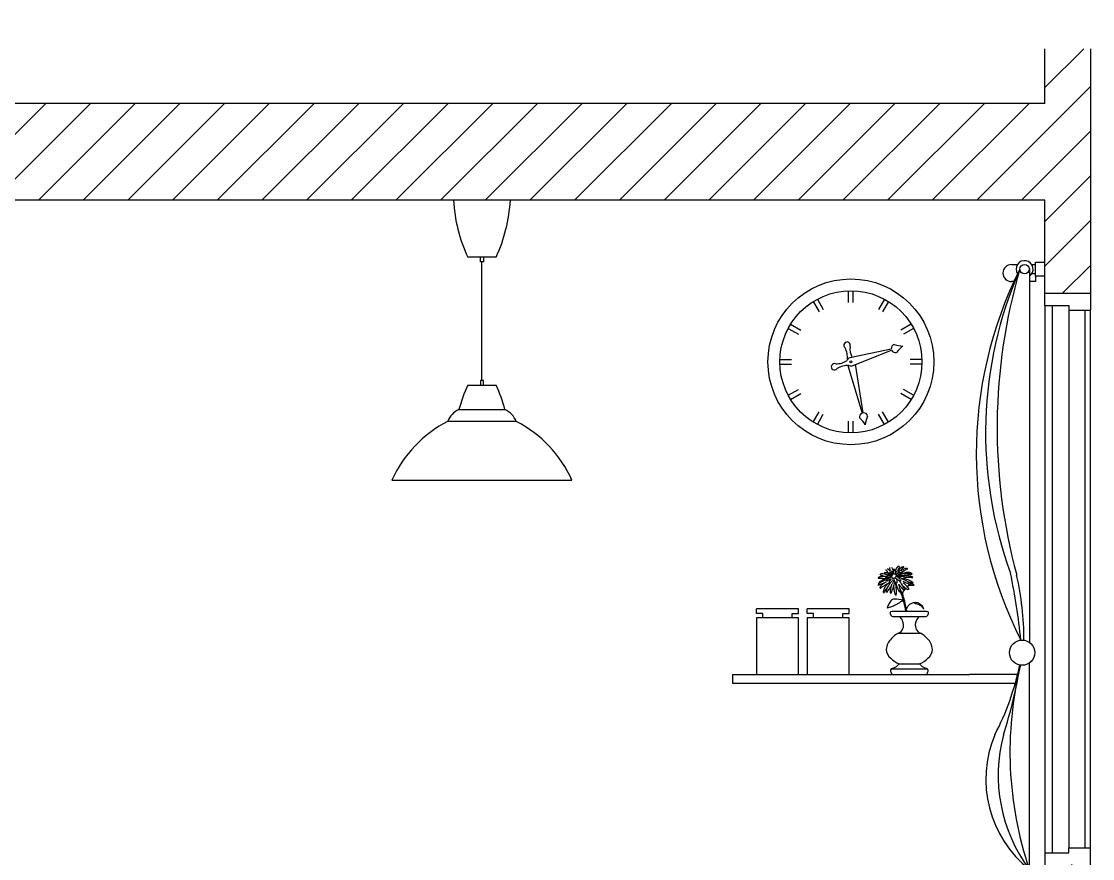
# Model space of a CAD drawing. Header units: millimetres. Extents: x 106 to 25790, y 5092 to 14934.
# Drawn here: x 13104 to 15364, y 8261 to 10028 of the extents above; entities that cross this region are included whole.
import ezdxf

# ---------------------------------------------------------------- set-up
doc = ezdxf.new("R2010")
doc.units = ezdxf.units.MM
for name, color, linetype in [('A-DETL-MBND', 3, 'Continuous'), ('A-ELEV-MBE1', 7, 'Continuous'), ('A-ELEV-MBE2', 4, 'Continuous'), ('A-FURN', 4, 'Continuous'), ('A-SECT-MCUT', 7, 'Continuous'), ('A-WALL-STUD', 3, 'Continuous'), ('G-ANNO-LOGO', 3, 'Continuous'), ('IF-DETL', 3, 'Continuous'), ('IF-FURN', 3, 'Continuous'), ('Layer2', 3, 'Continuous')]:
    doc.layers.add(name, color=color, linetype=linetype)

msp = doc.modelspace()

# ---------------------------------------------------------------- hatches: boundary and pattern name
at = {"layer": 'A-FURN'}
h = msp.add_hatch(dxfattribs=at)
h.set_pattern_fill('ANSI31', color=256, scale=21)
h.paths.add_polyline_path([(7534.7, 9855.2), (7534.7, 9970.5), (7438.6, 9970.5), (7438.6, 9624.5), (7438.6, 9453.7), (7534.7, 9453.7), (7534.7, 9650.8), (10905.3, 9650.8), (10905.3, 9855.2)])
h.paths.add_polyline_path([(7438.6, 7338.7), (7438.6, 7208.7), (7524.7, 7208.7), (7524.7, 7338.7), (7524.7, 8248.7), (7438.6, 8248.7)])
h.paths.add_polyline_path([(11892.9, 9855.2), (11892.9, 9650.8), (15263.5, 9650.8), (15263.5, 9453.7), (15359.6, 9453.7), (15359.6, 9624.5), (15359.6, 9970.5), (15263.5, 9970.5), (15263.5, 9855.2)])
h.paths.add_polyline_path([(15359.6, 8248.7), (15263.5, 8248.7), (15263.5, 7338.7), (15263.5, 7209), (15359.6, 7209), (15359.6, 7338.7)])
h.paths.add_polyline_path([(20711.4, 9660.5), (20711.4, 7338.7), (20723.5, 7338.7), (20903.6, 7338.7), (20912.7, 7338.7), (20912.7, 9660.5), (20912.7, 9855.2), (20912.7, 10028.3), (20711.4, 10028.3), (20711.4, 9855.2), (17719.2, 9855.2), (17719.2, 10028.3), (17623.1, 10028.3), (17623.1, 9855.2), (17375.9, 9855.2), (17375.9, 9660.5), (17624.1, 9660.5), (17624.1, 9333.4), (17719.2, 9333.4), (17719.2, 9660.5)])
h.paths.add_polyline_path([(22549.3, 7338.7), (22357.1, 7338.7), (22348.1, 7338.7), (22348.1, 9660.5), (22348.1, 9660.5), (22348.1, 9855.2), (22348, 9855.2), (22348, 10028.3), (22549.3, 10028.3), (22549.3, 9855.2), (25541.6, 9855.2), (25541.6, 10028.3), (25637.6, 10028.3), (25637.6, 9855.2), (25789.8, 9855.2), (25789.8, 9660.5), (25636.6, 9660.5), (25636.6, 9333.4), (25636.6, 9308.4), (25586.6, 9308.4), (25586.6, 9298.4), (25541.6, 9298.4), (25541.6, 9333.4), (25541.6, 9660.5), (22549.3, 9660.5)])

# ---------------------------------------------------------------- linework, layer by layer
at = {"layer": 'A-DETL-MBND', "color": 0}
msp.add_line((15263.5, 9650.8), (11892.9, 9650.8), dxfattribs=at)
at = {"layer": 'A-ELEV-MBE1'}
for p, q in [((15263.5, 9428.7), (15313.6, 9428.7)), ((15278.4, 9429), (15278.4, 8274.1)), ((15313.6, 9428.7), (15313.6, 9418.7)), ((15313.6, 9418.7), (15359.6, 9418.6)), ((15348.6, 8283.8), (15348.6, 9418.7)), ((15263.5, 8273.8), (15313.6, 8273.8)), ((15263.5, 8273.8), (15263.5, 7324)), ((15313.6, 8273.8), (15313.6, 8283.8)), ((15313.6, 8283.8), (15359.6, 8283.8))]:
    msp.add_line(p, q, dxfattribs=at)
at = {"layer": 'A-ELEV-MBE2'}
msp.add_line((15313.6, 9418.7), (15313.6, 8283.8), dxfattribs=at)
at = {"layer": 'A-SECT-MCUT'}
for p, q in [((15263.5, 9855.2), (15263.5, 9970.5)), ((15359.6, 9970.5), (15359.6, 9418.6)), ((15263.5, 9855.2), (11892.9, 9855.2)), ((15359.6, 9660.9), (15359.6, 9418.6)), ((15359.6, 9453.7), (15263.5, 9453.7)), ((15359.6, 7209), (15359.6, 8283.8))]:
    msp.add_line(p, q, dxfattribs=at)
at = {"layer": 'A-WALL-STUD', "color": 0}
msp.add_line((15263.5, 9428.7), (15263.5, 9650.8), dxfattribs=at)
at = {"layer": 'G-ANNO-LOGO'}
for p, q in [((15204.5, 8649.7), (15104.5, 8649.7)), ((15204.5, 8644.7), (15204.5, 8649.7)), ((14604.5, 8631.7), (15200.9, 8631.7))]:
    msp.add_line(p, q, dxfattribs=at)
at = {"layer": 'IF-DETL'}
for p, q in [((15192.9, 9515.3), (15205.5, 9515.3)), ((15230.5, 9505.4), (15230.5, 8717.9)), ((15198, 9479.2), (15192.9, 9479.2)), ((15243.5, 9479.2), (15230.5, 9479.2)), ((15243.5, 9490.6), (15243.5, 9479.2)), ((15263.5, 9428.7), (15263.5, 8273.8)), ((15359.6, 8283.8), (15359.6, 9418.6)), ((15230.5, 8238.4), (15230.5, 8674.2))]:
    msp.add_line(p, q, dxfattribs=at)
at = {"layer": 'IF-DETL', "transparency": 33554687}
for p, q in [((15235.5, 9515.4), (15243.5, 9515.4)), ((15243.5, 9490.6), (15243.5, 9520.4)), ((15243.5, 9520.4), (15263.5, 9520.4)), ((15243.5, 9495.4), (15235.5, 9495.4)), ((15263.5, 9490.6), (15243.5, 9490.6))]:
    msp.add_line(p, q, dxfattribs=at)
at = {"layer": 'IF-DETL'}
for centre, radius in [((15220.5, 9505.4), 10), ((15215.2, 8696), 26.7)]:
    msp.add_circle(centre, radius, dxfattribs=at)
at = {"layer": 'IF-DETL', "transparency": 33554687}
for centre, start, end in [((15192.9, 9497.2), 90, 270), ((15220.5, 9505.4), 303.6901, 213.9211)]:
    msp.add_arc(centre, 18, start, end, dxfattribs=at)
at = {"layer": 'IF-DETL'}
for centre, radius, start, end in [((15987.5, 9116.1), 869, 153.3879, 206.9257), ((15998.6, 9160.1), 860.4, 156.3366, 200.1351), ((16353.1, 9170.6), 1190.6, 163.67, 195.1298), ((13749, 8568.1), 1471.8, 6.0254, 11.5941), ((14608.6, 8723.7), 610.5, 359.8828, 12.8892), ((14644.1, 8789.3), 578.7, 332.5718, 348.0825), ((14252.5, 8824.4), 971.3, 341.9051, 350.8308), ((15962.3, 8486.4), 772.7, 166.2889, 198.7238), ((15381.3, 8428.5), 242.6, 157.1358, 231.5828), ((15498.3, 8437.5), 333.6, 165.1932, 216.6312)]:
    msp.add_arc(centre, radius, start, end, dxfattribs=at)
at = {"layer": 'IF-FURN'}
for p, q in [((14105.5, 9530.8), (14045.5, 9530.8)), ((14072.5, 9520.8), (14072.5, 9530.8)), ((14078.5, 9520.8), (14072.5, 9520.8)), ((14075.5, 9270.2), (14075.5, 9520.8)), ((14078.5, 9530.8), (14078.5, 9520.8)), ((14078.5, 9270.2), (14072.5, 9270.2)), ((14072.5, 9270.2), (14072.5, 9260.2)), ((14078.5, 9260.2), (14078.5, 9270.2)), ((14105.5, 9260.2), (14045.5, 9260.2)), ((14026.9, 9209), (14124.2, 9209)), ((14147.9, 9184), (14003.1, 9184)), ((13885.5, 9060.2), (14265.5, 9060.2)), ((14604.5, 8649.7), (14604.5, 8631.7)), ((14604.5, 8649.7), (15104.5, 8649.7)), ((14604.5, 8631.7), (15104.5, 8631.7))]:
    msp.add_line(p, q, dxfattribs=at)
for centre, radius, start, end in [((14350.2, 9670.8), 335.3, 183.4073, 204.6652), ((13800.8, 9670.8), 335.3, 335.3348, 356.5927), ((14350.2, 9120.3), 335.3, 155.3348, 164.6557), ((13800.8, 9120.3), 335.3, 15.3443, 24.6652), ((14046.8, 9166.3), 47.2, 115.0374, 157.9002), ((14104.2, 9166.3), 47.2, 22.0998, 64.9626), ((14121.6, 8953.8), 258.9, 117.2163, 155.7213), ((14029.5, 8953.8), 258.9, 24.2787, 62.7837)]:
    msp.add_arc(centre, radius, start, end, dxfattribs=at)
at = {"layer": 'Layer2', "transparency": 33554687}
for p, q in [((14849, 9434.8), (14849, 9459.7)), ((14859, 9434.8), (14859, 9459.7)), ((14774.7, 9437.1), (14787.1, 9415.5)), ((14783.3, 9442.1), (14795.8, 9420.5)), ((14924.6, 9442.1), (14912.1, 9420.5)), ((14933.3, 9437.1), (14920.8, 9415.5)), ((14721.6, 9380.4), (14743.2, 9367.9)), ((14726.6, 9389), (14748.2, 9376.6)), ((14981.3, 9389), (14959.7, 9376.6)), ((14986.3, 9380.4), (14964.7, 9367.9)), ((14704, 9314.8), (14729, 9314.8)), ((15003.9, 9314.8), (14979, 9314.8)), ((14704, 9304.8), (14729, 9304.8)), ((15003.9, 9304.8), (14979, 9304.8)), ((14721.6, 9239.1), (14743.2, 9251.6)), ((14986.3, 9239.1), (14964.7, 9251.6)), ((14726.6, 9230.5), (14748.2, 9242.9)), ((14981.3, 9230.5), (14959.7, 9242.9)), ((14774.7, 9182.4), (14787.1, 9204)), ((14783.3, 9177.4), (14795.8, 9199)), ((14924.6, 9177.4), (14912.1, 9199)), ((14933.3, 9182.4), (14920.8, 9204)), ((14849, 9159.8), (14849, 9184.8)), ((14859, 9159.8), (14859, 9184.8))]:
    msp.add_line(p, q, dxfattribs=at)
at = {"layer": 'Layer2'}
for p, q in [((14939.3, 9336.8), (14851.5, 9318)), ((14856.4, 9301.5), (14940, 9334.4)), ((14847.3, 9302.1), (14877.5, 9201.5)), ((14880, 9202.1), (14863.5, 9304.7)), ((14939.8, 8858.1), (14939.8, 8856)), ((14963.5, 8824.5), (14963.2, 8820.5)), ((14963.2, 8820.5), (14963.5, 8817.2)), ((14743.1, 8788.8), (14654.9, 8788.8)), ((14654.9, 8778.7), (14654.9, 8788.8)), ((14668.2, 8778.7), (14654.9, 8778.7)), ((14743.1, 8769.7), (14654.9, 8769.7)), ((14654.9, 8769.7), (14654.9, 8649.7)), ((14668.2, 8769.7), (14668.2, 8778.7)), ((14729.8, 8769.7), (14729.8, 8778.7)), ((14729.8, 8778.7), (14743.1, 8778.7)), ((14743.1, 8778.7), (14743.1, 8788.8)), ((14743.1, 8649.7), (14743.1, 8769.7)), ((14850.1, 8788.8), (14761.9, 8788.8)), ((14761.9, 8778.7), (14761.9, 8788.8)), ((14775.2, 8778.7), (14761.9, 8778.7)), ((14850.1, 8769.7), (14761.9, 8769.7)), ((14761.9, 8769.7), (14761.9, 8649.7)), ((14775.2, 8769.7), (14775.2, 8778.7)), ((14836.8, 8769.7), (14836.8, 8778.7)), ((14836.8, 8778.7), (14850.1, 8778.7)), ((14850.1, 8778.7), (14850.1, 8788.8)), ((14850.1, 8649.7), (14850.1, 8769.7)), ((14938.5, 8783.1), (14941.1, 8783.4)), ((14941.1, 8783.4), (15013.6, 8783.4)), ((14941.9, 8772.6), (15012.8, 8772.6)), ((15013.6, 8783.4), (15016.2, 8783.1)), ((14954.2, 8737), (15000.5, 8737)), ((14939, 8661.8), (15015.6, 8661.8)), ((14955.9, 8672.6), (14998.8, 8672.6))]:
    msp.add_line(p, q, dxfattribs=at)
msp.add_circle((14854, 9309.8), 175, dxfattribs=at)
at = {"layer": 'Layer2', "transparency": 33554687}
for radius in [150, 2]:
    msp.add_circle((14854, 9309.8), radius, dxfattribs=at)
at = {"layer": 'Layer2'}
for centre, radius, start, end in [((14845.9, 9344.9), 6.86, 334.8136, 231.0553), ((14800.7, 9318.3), 46.1, 354.9085, 27.4589), ((14888.1, 9337.3), 36.3, 172.5955, 210.5442), ((14947.9, 9338.1), 8.75, 106.7145, 188.505), ((14947.9, 9338.1), 8.75, 204.924, 286.7145), ((14965.5, 9400.2), 57.3, 249.5079, 268.3861), ((14996.8, 9296), 57.3, 125.0429, 143.9211), ((14824.3, 9342), 36.3, 266.3756, 306.6943), ((14854, 9309.8), 8.61, 106.7145, 158.5882), ((14819.5, 9299.4), 6.86, 68.5937, 324.8353), ((14848.9, 9256.1), 46.1, 88.6885, 121.2389), ((14854, 9309.8), 8.61, 242.6091, 286.7145), ((14880.7, 9193.4), 8.75, 111.144, 192.9345), ((14880.7, 9193.4), 8.75, 12.9345, 94.7249), ((14835.4, 9147.5), 57.3, 31.2628, 50.141), ((14941.4, 9171.8), 57.3, 155.7279, 174.6061)]:
    msp.add_arc(centre, radius, start, end, dxfattribs=at)
for centre, major_axis, start_param, end_param in [((14945.1, 8856.2), (-4.01, 4.01), -1.43893, 0.442011), ((14807.9, 8761.3), (117, 117), 5.773203, 5.939476), ((14790.9, 8757.3), (-127.9, 127.9), 4.201578, 4.316577), ((14961, 8799.3), (-4.11, 4.11), 4.351196, 5.303335), ((14947.5, 8790.9), (15.8, 15.8), 5.623188, 6.116222), ((14790.9, 8757.3), (127.9, 127.9), 5.64242, 5.746481), ((14807.9, 8761.3), (117, 117), 5.631403, 5.765977), ((14946.5, 8780.1), (6.72, 6.72), 2.259415, 3.141411), ((14942.5, 8778.7), (-4.23, 4.23), -0.043299, 0.373596), ((14941.8, 8775.5), (2.09, 2.09), 3.141411, 3.951558), ((14933.6, 8750.2), (22.8, 22.8), 5.916483, 6.262291), ((15021.1, 8750.2), (-22.8, 22.8), 0.020894, 0.366702), ((15012.8, 8775.5), (-2.09, 2.09), 2.331627, 3.141774), ((15008.2, 8780.1), (6.72, 6.72), 4.712571, 5.594566), ((15012.2, 8778.7), (4.23, 4.23), 5.909589, 6.326484), ((14944.2, 8756.3), (15.4, 15.4), 4.403491, 5.036324), ((14942, 8754.3), (-16.2, 16.2), 3.58874, 4.33418), ((15012.7, 8754.3), (-16.2, 16.2), 0.378209, 1.123649), ((15010.5, 8756.3), (15.4, 15.4), 2.817657, 3.450491), ((14963.1, 8700.2), (-24.5, 24.5), -0.035722, 0.704863), ((14974.4, 8695.7), (32.5, 32.5), 1.240924, 1.64788), ((14980.3, 8695.7), (-32.5, 32.5), 4.635305, 5.042261), ((14991.6, 8700.2), (24.5, 24.5), 5.578322, 6.318908), ((14954.2, 8704.2), (18.2, 18.2), 2.404013, 3.253907), ((15000.5, 8704.2), (-18.2, 18.2), 3.029278, 3.879172), ((14976.1, 8723.1), (-38.5, 38.5), 1.584016, 1.975051), ((14978.6, 8723.1), (38.5, 38.5), 4.308134, 4.699169), ((14943.1, 8658.1), (3.89, 3.89), 1.611933, 2.879141), ((14415.7, 9846.2), (-915.6, 915.6), 2.772228, 2.781487), ((14923.6, 8699), (29.5, 29.5), 4.611991, 4.812787), ((15031.1, 8699), (-29.5, 29.5), 1.470398, 1.671195), ((15538.9, 9846.2), (915.6, 915.6), 3.501698, 3.510957), ((15011.6, 8658.1), (-3.89, 3.89), 3.404044, 4.671252), ((14951.3, 8659.7), (-9.68, 9.68), 1.109433, 1.601445), ((15003.4, 8659.7), (9.68, 9.68), 4.681741, 5.173753)]:
    msp.add_ellipse(centre, major_axis=major_axis, ratio=1, start_param=start_param, end_param=end_param, dxfattribs=at)
for points, knots in [([(14931.3, 8860.1), (14930.2, 8860.5), (14928, 8861.3), (14924.1, 8862.2), (14920.8, 8862.3), (14917.9, 8862.6), (14916.2, 8861.6), (14915.4, 8860.7), (14915.1, 8860.3)], [0, 0, 0, 0, 14.89463, 29.310246, 49.490683, 56.690683, 65.549576, 71.927664, 71.927664, 71.927664, 71.927664]), ([(14924.6, 8856.9), (14923.5, 8857.3), (14921.2, 8858.1), (14918.1, 8859), (14916.2, 8859.5), (14915.4, 8859.7)], [0, 0, 0, 0, 15.178933, 30.178933, 40.074386, 40.074386, 40.074386, 40.074386]), ([(14933.1, 8863.4), (14932, 8863.7), (14930.1, 8864.2), (14927.7, 8864.4), (14925.9, 8864.5), (14924.7, 8864.3), (14924.2, 8863.8), (14924.1, 8863.7)], [0, 0, 0, 0, 14.773287, 24.415382, 30.415382, 36.967481, 38.888418, 38.888418, 38.888418, 38.888418]), ([(14932.8, 8864.3), (14932.3, 8865), (14931.5, 8866.2), (14930.3, 8867.7), (14929.1, 8869.1), (14928.5, 8870.3), (14928.2, 8871), (14928.1, 8871.2)], [0, 0, 0, 0, 11.160645, 18.001698, 24.84275, 32.768657, 35.053389, 35.053389, 35.053389, 35.053389]), ([(14940, 8859.5), (14939.6, 8859.6), (14938.1, 8859.9), (14935.7, 8860.3), (14932.7, 8860.3), (14930.8, 8859.8), (14929.9, 8859.5)], [0, 0, 0, 0, 6.118823, 18.253072, 31.15656, 42.871935, 42.871935, 42.871935, 42.871935]), ([(14930.4, 8873.2), (14930.8, 8873.1), (14931.9, 8873), (14933.4, 8871.7), (14935.1, 8870.1), (14936.3, 8868.8), (14936.9, 8868.2)], [0, 0, 0, 0, 5.239275, 13.64463, 23.617092, 34.862091, 34.862091, 34.862091, 34.862091]), ([(14941.2, 8860.7), (14940.6, 8861), (14939.2, 8861.7), (14937.2, 8862.4), (14934.8, 8862.8), (14933.3, 8862.8), (14932.4, 8862.8)], [0, 0, 0, 0, 8.319255, 19.703454, 26.707025, 38.122803, 38.122803, 38.122803, 38.122803]), ([(14942.2, 8862), (14941.4, 8862.6), (14939.9, 8863.7), (14937.7, 8865), (14936.3, 8865.4), (14935.6, 8865.6)], [0, 0, 0, 0, 13.322162, 22.181056, 31.667889, 31.667889, 31.667889, 31.667889]), ([(14937.5, 8867.9), (14937.3, 8868.5), (14936.9, 8870.1), (14936.4, 8872.3), (14935.9, 8874.4), (14936.2, 8875.3), (14936.3, 8875.7)], [0, 0, 0, 0, 7.42159, 20.958207, 28.809959, 33.105305, 33.105305, 33.105305, 33.105305]), ([(14944.4, 8862.1), (14943.8, 8863), (14942.6, 8864.7), (14941.1, 8866.9), (14939.5, 8867.4), (14939, 8867.6)], [0, 0, 0, 0, 12.731457, 26.110919, 32.59951, 32.59951, 32.59951, 32.59951]), ([(14939.5, 8876.5), (14940, 8875.7), (14940.9, 8874.2), (14942.1, 8871.5), (14942.7, 8869.6), (14943.1, 8868.5)], [0, 0, 0, 0, 12.244999, 21.779148, 36.958081, 36.958081, 36.958081, 36.958081]), ([(14947.7, 8861.8), (14947.8, 8862.6), (14947.9, 8864.8), (14948.2, 8867.5), (14948.1, 8869.5), (14947.7, 8870.5), (14946.5, 8870.3), (14945.7, 8870), (14944.9, 8869.5), (14943.9, 8868.5), (14943.4, 8866.9), (14943, 8865.1), (14943, 8864.2), (14943, 8864.1)], [0, 0, 0, 0, 9.918165, 27.940651, 33.075824, 35.759106, 39.969806, 45.096208, 47.676906, 51.495283, 61.973832, 68.682036, 73.790852, 73.790852, 73.790852, 73.790852]), ([(14944.8, 8869.3), (14944.8, 8870), (14944.8, 8871.4), (14945.5, 8872.8), (14945.8, 8873.5)], [0, 0, 0, 0, 8.122192, 18.094654, 18.094654, 18.094654, 18.094654]), ([(14948.5, 8860.7), (14948.9, 8860.2), (14949.6, 8859.3), (14949.5, 8857.3), (14948.5, 8855.3), (14947.2, 8854.4), (14946.5, 8853.9)], [0, 0, 0, 0, 6.997142, 14.197142, 23.588628, 33.80626, 33.80626, 33.80626, 33.80626]), ([(14949.8, 8860.1), (14950.6, 8861.2), (14952, 8863.4), (14954.1, 8865.7), (14955.4, 8867.4), (14956.5, 8868.2), (14956.4, 8869.4), (14955.1, 8869.3), (14953.5, 8869.2), (14951.1, 8868.1), (14949.2, 8866.4), (14948.3, 8865.2), (14948, 8864.7)], [0, 0, 0, 0, 16.810711, 31.714402, 38.939358, 44.939358, 47.060679, 51.063178, 57.690395, 69.509024, 82.265199, 89.106251, 89.106251, 89.106251, 89.106251]), ([(14949.1, 8870.8), (14949.7, 8872), (14951, 8874.4), (14952.6, 8877.3), (14954.6, 8878.8), (14955.7, 8878.8), (14956.2, 8878.8)], [0, 0, 0, 0, 16.906803, 33.964646, 41.120762, 47.150688, 47.150688, 47.150688, 47.150688]), ([(14954.7, 8860.4), (14955.6, 8860.5), (14957.2, 8860.7), (14959.5, 8860.2), (14961.6, 8859.9), (14963.1, 8858.9), (14964.8, 8858.5), (14964.7, 8857.2), (14963.8, 8856.7), (14962.2, 8856.8), (14960.1, 8857), (14957.2, 8856.7), (14953.9, 8856.7), (14951.6, 8856.3), (14950.4, 8856.1)], [0, 0, 0, 0, 10.517129, 19.894229, 29.789682, 36.096821, 43.292662, 47.009237, 49.677576, 55.266222, 65.783351, 76.30048, 91.92642, 106.47874, 106.47874, 106.47874, 106.47874]), ([(14952.1, 8863.4), (14952.7, 8863.7), (14953.7, 8864.3), (14955.5, 8864.7), (14957.3, 8865.3), (14959.2, 8865.4), (14961.1, 8865.4), (14962.1, 8864.9), (14963.2, 8864.1), (14962, 8863.3), (14960.5, 8863.1), (14958.8, 8862.5), (14957.1, 8861.6), (14955.6, 8860.9), (14953.4, 8859.7), (14951.9, 8858.8), (14950.8, 8858.2)], [0, 0, 0, 0, 8.049845, 14.314029, 22.681824, 32.300556, 38.008445, 45.258273, 47.77123, 51.704295, 57.604921, 68.139151, 73.505714, 82.495708, 88.936982, 104.118879, 104.118879, 104.118879, 104.118879]), ([(14953.1, 8868.9), (14953.6, 8869.9), (14954.6, 8871.9), (14955.9, 8875), (14956.8, 8877.1), (14957.2, 8878.1)], [0, 0, 0, 0, 13.685394, 28.45868, 42.051693, 42.051693, 42.051693, 42.051693]), ([(14954.2, 8869.2), (14954.9, 8870.2), (14956.5, 8872.3), (14959.3, 8874.7), (14961.7, 8877.1), (14963.9, 8877.7), (14965, 8877.5), (14965.2, 8877.4)], [0, 0, 0, 0, 15.367498, 32.767498, 47.29196, 56.470195, 60.119853, 60.119853, 60.119853, 60.119853]), ([(14958.6, 8868.7), (14959.3, 8869.6), (14961.1, 8871.6), (14963.4, 8874.1), (14965, 8876.1), (14965.8, 8876.7), (14966, 8876.8)], [0, 0, 0, 0, 13.602941, 33.160548, 42.503995, 45.503995, 45.503995, 45.503995, 45.503995]), ([(14961.1, 8866.6), (14960.9, 8866.4), (14960.5, 8865.9), (14959.9, 8865.6), (14959.6, 8865.4)], [0, 0, 0, 0, 3.394113, 7.720774, 7.720774, 7.720774, 7.720774]), ([(14960.1, 8868.9), (14962.1, 8870.1), (14965.2, 8872), (14969, 8874.3), (14971.5, 8874.4), (14972.6, 8874.1), (14973, 8873.9)], [0, 0, 0, 0, 30.149627, 45.990081, 54.095635, 59.9897, 59.9897, 59.9897, 59.9897]), ([(14961.2, 8863.3), (14962.2, 8863.4), (14963.6, 8863.5), (14965.5, 8863.3), (14966.9, 8863), (14967.4, 8862.2), (14967.6, 8861.8)], [0, 0, 0, 0, 12.614278, 17.451632, 24.474452, 29.031092, 29.031092, 29.031092, 29.031092]), ([(14961.5, 8865.6), (14962.9, 8866.6), (14965.5, 8868.4), (14969.2, 8870.6), (14971.5, 8872.4), (14973, 8873.3), (14973.6, 8873.2), (14973.9, 8873.2)], [0, 0, 0, 0, 21.136698, 39.775367, 53.588405, 58.157869, 61.157869, 61.157869, 61.157869, 61.157869]), ([(14962.8, 8863.4), (14964.1, 8863.8), (14967, 8864.7), (14971, 8865.6), (14974.6, 8865.9), (14977.6, 8866), (14979.1, 8864.9), (14979.9, 8864.3)], [0, 0, 0, 0, 17.472264, 37.712817, 50.96725, 62.383029, 74.216879, 74.216879, 74.216879, 74.216879]), ([(14963.8, 8858.5), (14965.4, 8858.9), (14968.8, 8859.5), (14973.7, 8860.6), (14978.1, 8861.5), (14981.1, 8862), (14982.6, 8861.8), (14983, 8861.7)], [0, 0, 0, 0, 20.827866, 43.540858, 62.486042, 76.338118, 81.175472, 81.175472, 81.175472, 81.175472]), ([(14967.5, 8862.7), (14968.9, 8863), (14971.8, 8863.6), (14975.8, 8864), (14979.2, 8864.3), (14981.5, 8863.7), (14982.6, 8863), (14983.1, 8862.7)], [0, 0, 0, 0, 17.12104, 37.363816, 50.267304, 59.581809, 66.578951, 66.578951, 66.578951, 66.578951]), ([(14926.9, 8849), (14925.2, 8848.4), (14921.5, 8846.9), (14917.2, 8844.3), (14913.8, 8842.6), (14912.5, 8840.8), (14911.6, 8839.5), (14911.3, 8838.5), (14911.2, 8838.1)], [0, 0, 0, 0, 23.4, 49.712925, 62.943571, 69.784623, 77.194077, 82.51009, 82.51009, 82.51009, 82.51009]), ([(14930, 8856.7), (14928.4, 8856.8), (14924.8, 8857.1), (14919.8, 8856.8), (14915.8, 8856.2), (14913.1, 8855.3), (14912.2, 8854.2), (14911.8, 8853.6), (14911.7, 8853.5)], [0, 0, 0, 0, 19.536888, 45.065108, 62.130863, 71.269791, 78.273361, 80.194299, 80.194299, 80.194299, 80.194299]), ([(14930.7, 8852.3), (14929.3, 8852.2), (14926.3, 8851.9), (14921.7, 8852.4), (14917.6, 8852.4), (14914.7, 8852.7), (14912.9, 8852.6), (14912.1, 8852.4), (14911.7, 8852.3)], [0, 0, 0, 0, 16.82409, 38.457398, 57.067072, 68.782447, 74.190774, 79.369577, 79.369577, 79.369577, 79.369577]), ([(14924.9, 8843), (14923.9, 8842.7), (14921.4, 8841.9), (14917.9, 8840.7), (14914.5, 8839.3), (14912.7, 8838.2), (14911.8, 8837.6)], [0, 0, 0, 0, 12.997307, 33.016548, 46.055336, 59.228035, 59.228035, 59.228035, 59.228035]), ([(14927.9, 8851.9), (14926.8, 8851.5), (14923.6, 8850.4), (14919.4, 8848.5), (14915.9, 8846.2), (14913.2, 8844.7), (14912.4, 8842.5), (14911.9, 8841.2), (14912, 8840.6), (14912, 8840.5)], [0, 0, 0, 0, 15.276452, 42.517047, 56.511332, 68.511332, 79.244458, 84.483733, 85.983733, 85.983733, 85.983733, 85.983733]), ([(14928.5, 8845.6), (14927.4, 8844.7), (14925.1, 8843.1), (14921.4, 8840.6), (14918.3, 8837.8), (14915.5, 8835), (14915.2, 8832.9), (14915, 8832)], [0, 0, 0, 0, 17.646529, 35.293059, 55.27405, 70.641548, 82.139809, 82.139809, 82.139809, 82.139809]), ([(14935.1, 8843.7), (14934.3, 8843.2), (14931.4, 8841.6), (14926.5, 8838.4), (14920.9, 8835.4), (14917.4, 8832.9), (14916.1, 8831.6), (14915.9, 8831.3)], [0, 0, 0, 0, 12.093387, 41.986697, 72.651335, 91.491717, 95.734357, 95.734357, 95.734357, 95.734357]), ([(14931.4, 8841.5), (14930.6, 8840.5), (14928.3, 8837.6), (14925.5, 8833.2), (14923.3, 8828.6), (14922, 8825.3), (14922.2, 8823.5), (14922.3, 8822.9)], [0, 0, 0, 0, 16.920106, 45.796567, 65.118058, 80.694964, 88.200962, 88.200962, 88.200962, 88.200962]), ([(14936.2, 8854.3), (14935.5, 8854.3), (14933.4, 8854.1), (14931, 8854.3), (14928.4, 8853.3), (14927.6, 8854.5), (14926.8, 8855.9), (14928.8, 8855.8), (14930.3, 8857.1), (14933.1, 8857.8), (14935.6, 8858.3), (14937.6, 8858.2), (14938.7, 8858.2), (14939.2, 8858.2)], [0, 0, 0, 0, 7.823043, 26.184415, 31.363218, 38.886095, 42.04609, 47.4307, 54.680527, 69.291482, 80.832712, 87.732712, 94.032712, 94.032712, 94.032712, 94.032712]), ([(14936.6, 8842.5), (14935.8, 8841.5), (14934.2, 8839.3), (14931.9, 8835.2), (14929.7, 8830.9), (14928.5, 8826.9), (14928.2, 8824.2), (14928.5, 8823.2), (14928.7, 8822.8)], [0, 0, 0, 0, 16.810711, 33.481644, 58.169292, 78.114217, 85.620214, 90.936228, 90.936228, 90.936228, 90.936228]), ([(14938.5, 8851.2), (14937.5, 8850.8), (14935.9, 8850.1), (14933.7, 8848.7), (14931.7, 8847.7), (14930.3, 8847), (14928.8, 8847.2), (14929.3, 8848.6), (14930, 8849.9), (14931.7, 8851.5), (14933.5, 8852.8), (14935.6, 8854), (14937.1, 8854.9), (14938, 8855.3), (14938.2, 8855.4)], [0, 0, 0, 0, 13.159027, 21.494494, 33.035724, 39.299908, 43.54154, 45.920811, 54.779705, 63.264987, 74.425632, 83.17206, 92.966956, 95.921614, 95.921614, 95.921614, 95.921614]), ([(14942.8, 8849.9), (14942.2, 8849.1), (14941.2, 8847.6), (14939.3, 8846), (14938, 8844.1), (14937, 8842.7), (14934.5, 8842.1), (14935.3, 8843.9), (14935.1, 8845.8), (14936.5, 8848), (14937.9, 8850.4), (14938.9, 8851.8), (14939.5, 8852.5)], [0, 0, 0, 0, 12, 22.182338, 32.023069, 38.811294, 46.338914, 51.09164, 57.718857, 70.877884, 81.373598, 92.534243, 92.534243, 92.534243, 92.534243]), ([(14940, 8840.8), (14939.6, 8839.4), (14938.8, 8836.1), (14937.2, 8830.8), (14936.7, 8825.9), (14936.7, 8822.3), (14937.6, 8821.3), (14937.7, 8821.1)], [0, 0, 0, 0, 17.972479, 43.075865, 68.121823, 81.538231, 84.538231, 84.538231, 84.538231, 84.538231]), ([(14938.9, 8821.5), (14939.4, 8822.8), (14940.4, 8825.6), (14942.3, 8830), (14944, 8834.6), (14945.6, 8839.4), (14946.6, 8842.6), (14947.1, 8844.4)], [0, 0, 0, 0, 16.714066, 37.716209, 59.837013, 77.861996, 101.396226, 101.396226, 101.396226, 101.396226]), ([(14939.8, 8856), (14940, 8855.5), (14940.3, 8854.4), (14942.1, 8853.3), (14944.3, 8853.1), (14945.7, 8853.6), (14946.5, 8853.9)], [0, 0, 0, 0, 6.997142, 14.197142, 23.588628, 33.80626, 33.80626, 33.80626, 33.80626]), ([(14945.4, 8849.9), (14945, 8849.1), (14944.1, 8847.3), (14943.1, 8844.7), (14941.9, 8843), (14941.4, 8842.3)], [0, 0, 0, 0, 11.272977, 24.159015, 35.89358, 35.89358, 35.89358, 35.89358]), ([(14950.1, 8851.8), (14950.3, 8850.9), (14950.6, 8849.6), (14951.2, 8847.3), (14951.1, 8845.5), (14950.9, 8843.7), (14950.3, 8842.6), (14948.7, 8842.3), (14947.5, 8844.5), (14946.4, 8846.8), (14945.3, 8849.8), (14945, 8851.4), (14944.8, 8852.2)], [0, 0, 0, 0, 11.063453, 16.59518, 29.79518, 33.444838, 38.860431, 44.370566, 49.056716, 67.579134, 78.395788, 88.291242, 88.291242, 88.291242, 88.291242]), ([(14952.7, 8855.4), (14953.8, 8854.6), (14955.2, 8853.6), (14957.1, 8851.7), (14958, 8850.1), (14958.6, 8848.6), (14958.8, 8847.6), (14958.8, 8846.7), (14957.7, 8846.4), (14956.8, 8846.9), (14955.1, 8848), (14952.8, 8849.7), (14950.2, 8851.8), (14948.3, 8852.9), (14947.4, 8853.5)], [0, 0, 0, 0, 16.681727, 21.772895, 32.937572, 39.679233, 41.208939, 45.970846, 49.13291, 53.464741, 59.168993, 74.829453, 88.329453, 101.812776, 101.812776, 101.812776, 101.812776]), ([(14948.7, 8842.7), (14949.2, 8840.9), (14950.2, 8838), (14951.7, 8833.8), (14953, 8830.4), (14954.3, 8827.8), (14955.2, 8825.6), (14956.1, 8824.5), (14956.6, 8823.8)], [0, 0, 0, 0, 23.33838, 38.332379, 56.103423, 68.047041, 75.296868, 85.619659, 85.619659, 85.619659, 85.619659]), ([(14949.8, 8817.3), (14949.9, 8819.3), (14950.2, 8823.2), (14950.2, 8829.5), (14949.4, 8835), (14949.2, 8839.5), (14948.8, 8841.8), (14948.7, 8842.7)], [0, 0, 0, 0, 24.629251, 49.23108, 77.560041, 94.103619, 105.941271, 105.941271, 105.941271, 105.941271]), ([(14954.9, 8856.5), (14955.5, 8856.3), (14957.2, 8855.7), (14959.2, 8854.2), (14960.8, 8852.8), (14961.2, 8852), (14961.4, 8851.8)], [0, 0, 0, 0, 8.746428, 22.142696, 30.627977, 34.126548, 34.126548, 34.126548, 34.126548]), ([(14958, 8824.3), (14958, 8826), (14957.9, 8829.7), (14956.8, 8835.2), (14955.7, 8838.9), (14955.2, 8840.8)], [0, 0, 0, 0, 22.232409, 45.416024, 70.306986, 70.306986, 70.306986, 70.306986]), ([(14955.2, 8840.5), (14955.7, 8839.8), (14956.9, 8838.1), (14959.3, 8835.2), (14962.1, 8831.8), (14964.3, 8828.8), (14965.8, 8827.5), (14966.1, 8827.3)], [0, 0, 0, 0, 11.160645, 25.685107, 47.658955, 66.597012, 71.705828, 71.705828, 71.705828, 71.705828]), ([(14966.9, 8828.1), (14966.8, 8829.2), (14966.4, 8832.5), (14963.9, 8836.8), (14961.2, 8840.8), (14959.2, 8844), (14957.9, 8845.5), (14957.3, 8846.1)], [0, 0, 0, 0, 14.59863, 40.22713, 61.029053, 75.923683, 86.372128, 86.372128, 86.372128, 86.372128]), ([(14961.1, 8852.8), (14962.1, 8852.6), (14963.6, 8852.4), (14966, 8852.1), (14967.4, 8852.2), (14968.4, 8852.2)], [0, 0, 0, 0, 12.727922, 18.757847, 30.757847, 30.757847, 30.757847, 30.757847]), ([(14961.1, 8852.1), (14962.6, 8851.6), (14966, 8850.3), (14971.1, 8848), (14975.2, 8845.8), (14978.2, 8843.7), (14979.9, 8842), (14980.3, 8840.5), (14980.4, 8840.1)], [0, 0, 0, 0, 18.997368, 46.25943, 69.220702, 77.381584, 92.093824, 97.12274, 97.12274, 97.12274, 97.12274]), ([(14963.5, 8846.9), (14964.4, 8846.5), (14966.9, 8845.4), (14971, 8843.6), (14975.5, 8841.8), (14978.2, 8840.3), (14979.4, 8839.7)], [0, 0, 0, 0, 12.093387, 33.601525, 56.17341, 72.550223, 72.550223, 72.550223, 72.550223]), ([(14963.7, 8856.8), (14964.5, 8856.5), (14965.8, 8855.9), (14967.5, 8855.2), (14968.3, 8854.5), (14968.7, 8854.2)], [0, 0, 0, 0, 11.030866, 17.73907, 23.73907, 23.73907, 23.73907, 23.73907]), ([(14963.7, 8837.1), (14964.9, 8836.1), (14967, 8834.3), (14970, 8832.1), (14972.2, 8830.2), (14973.5, 8829.1), (14974.2, 8828.6)], [0, 0, 0, 0, 20.05293, 34.577392, 46.292767, 56.319232, 56.319232, 56.319232, 56.319232]), ([(14963.9, 8843.7), (14965, 8842.8), (14967.1, 8841.1), (14969.9, 8838.4), (14972.4, 8835.4), (14974.6, 8832.8), (14975.6, 8830.3), (14975.6, 8829), (14975.6, 8828.6)], [0, 0, 0, 0, 17.246739, 34.006512, 48.682002, 65.42297, 76.52297, 81.631785, 81.631785, 81.631785, 81.631785]), ([(14964.1, 8858.4), (14964.8, 8858.4), (14966.9, 8858.6), (14970.4, 8858.4), (14974, 8858.7), (14977.6, 8858.1), (14980.9, 8858.1), (14983.4, 8856.7), (14984.4, 8855.8), (14984.7, 8855.6)], [0, 0, 0, 0, 9.019978, 26.419978, 43.819978, 54.090323, 71.655061, 84.537607, 88.379482, 88.379482, 88.379482, 88.379482]), ([(14967.3, 8855.4), (14968.7, 8855.3), (14972.7, 8855.1), (14977.7, 8855.4), (14982, 8855), (14983.8, 8854.6), (14984.7, 8854.3)], [0, 0, 0, 0, 18.609675, 49.809675, 61.571052, 72.927548, 72.927548, 72.927548, 72.927548]), ([(14968.4, 8852.2), (14970.3, 8851.7), (14973.8, 8850.7), (14978.3, 8848.5), (14982, 8847), (14984, 8844.8), (14984.6, 8843.3), (14984.8, 8842.5)], [0, 0, 0, 0, 23.909831, 45.417969, 63.135756, 72.702888, 82.511557, 82.511557, 82.511557, 82.511557]), ([(14976.6, 8840.4), (14975.8, 8839), (14974.8, 8837.3), (14973.5, 8835.5), (14973.1, 8835), (14972.9, 8834.8)], [0, 0, 0, 0, 6.603787, 8.103787, 9.29263, 9.29263, 9.29263, 9.29263]), ([(14975.3, 8838.1), (14976.8, 8838.3), (14979.8, 8838.6), (14983.9, 8838.6), (14986.6, 8838.3), (14987.7, 8838.2)], [0, 0, 0, 0, 19.28419, 37.58419, 52.034104, 52.034104, 52.034104, 52.034104]), ([(14976.8, 8844.8), (14977.8, 8844.6), (14979.4, 8844.3), (14981.8, 8843.3), (14983.2, 8842.6), (14984, 8842.2)], [0, 0, 0, 0, 12.078493, 20.435526, 32.108572, 32.108572, 32.108572, 32.108572]), ([(14987.7, 8838.2), (14986.6, 8839.1), (14985, 8840.4), (14982.8, 8842.1), (14981.2, 8843.6), (14979.8, 8843.7), (14979.2, 8843.7)], [0, 0, 0, 0, 17.288435, 26.050285, 35.537118, 42.836433, 42.836433, 42.836433, 42.836433]), ([(14923.5, 8821.8), (14924, 8822.8), (14924.9, 8824.8), (14927.1, 8827.9), (14929.3, 8831.3), (14931, 8833.8), (14931.8, 8834.9)], [0, 0, 0, 0, 14.223924, 27.039929, 47.591571, 64.820036, 64.820036, 64.820036, 64.820036]), ([(14929.8, 8823), (14930.1, 8823.4), (14930.7, 8824.6), (14932.1, 8826.9), (14934.7, 8830.2), (14936.9, 8833.4), (14938.2, 8835.4), (14938.5, 8835.8)], [0, 0, 0, 0, 6.847627, 16.674631, 33.835051, 59.051117, 64.459444, 64.459444, 64.459444, 64.459444]), ([(14944.1, 8834.9), (14944.3, 8832.2), (14944.7, 8828.1), (14946.1, 8822.9), (14946.8, 8819.1), (14948.2, 8817.4), (14948.8, 8816.6)], [0, 0, 0, 0, 33.266199, 52.334497, 67.334497, 79.819689, 79.819689, 79.819689, 79.819689]), ([(14970.3, 8831.8), (14970.1, 8831.5), (14969.2, 8830.5), (14967.4, 8828.5), (14965.3, 8826.4), (14964, 8825), (14963.5, 8824.5)], [14.887628, 14.887628, 14.887628, 14.887628, 16.260379, 20.578944, 25.954816, 28.641822, 28.641822, 28.641822, 28.641822]), ([(14965, 8806.3), (14965, 8806.3), (14948, 8809.3), (14943.6, 8809.3), (14939.4, 8807.2), (14936.5, 8803.3), (14933.5, 8797.6), (14931.5, 8793.2), (14930.3, 8790.4)], [0, 0, 0, 0, 18.35647, 35.167181, 53.14717, 74.428147, 95.641351, 134.027286, 134.027286, 134.027286, 134.027286]), ([(14930.3, 8790.4), (14932.1, 8791), (14936.9, 8792.5), (14944, 8794.8), (14950.6, 8798.1), (14955.9, 8801.3), (14960.1, 8804.2), (14963.5, 8805.8), (14965.5, 8806.6), (14967, 8806.6), (14967.9, 8805.3), (14966.8, 8804.6), (14966.2, 8804.2), (14966.1, 8804.1)], [0, 0, 0, 0, 23.909831, 63.665208, 92.108309, 116.598307, 141.402339, 154.687292, 164.083568, 168.326209, 172.652871, 179.030958, 181.194289, 181.194289, 181.194289, 181.194289]), ([(14971.4, 8786.1), (14971.9, 8788.1), (14972.8, 8792), (14976.6, 8797.3), (14982.7, 8801.1), (14990.5, 8803), (14999.1, 8800.3), (15005.2, 8794.6), (15006.7, 8789.6), (15007.3, 8787.7)], [0, 0, 0, 0, 25.056736, 50.620186, 78.57819, 113.527868, 147.607921, 186.852921, 211.92402, 211.92402, 211.92402, 211.92402]), ([(15007, 8788.3), (15006.5, 8789.3), (15005.7, 8791), (15003.4, 8794.2), (15000.5, 8795.4), (14995.7, 8798.9), (14989.8, 8797.9), (14987.6, 8801.5), (14987.3, 8801.9)], [0, 0, 0, 0, 14.89463, 22.39463, 49.046814, 52.441998, 97.034693, 103.791274, 103.791274, 103.791274, 103.791274])]:
    msp.add_open_spline(points, degree=3, knots=knots, dxfattribs=at)
msp.add_open_spline([(14942.5, 8868.5), (14942.9, 8868.1), (14943.3, 8867.8), (14943.6, 8867.5)], degree=3, dxfattribs=at)

doc.saveas('drawing.dxf')
